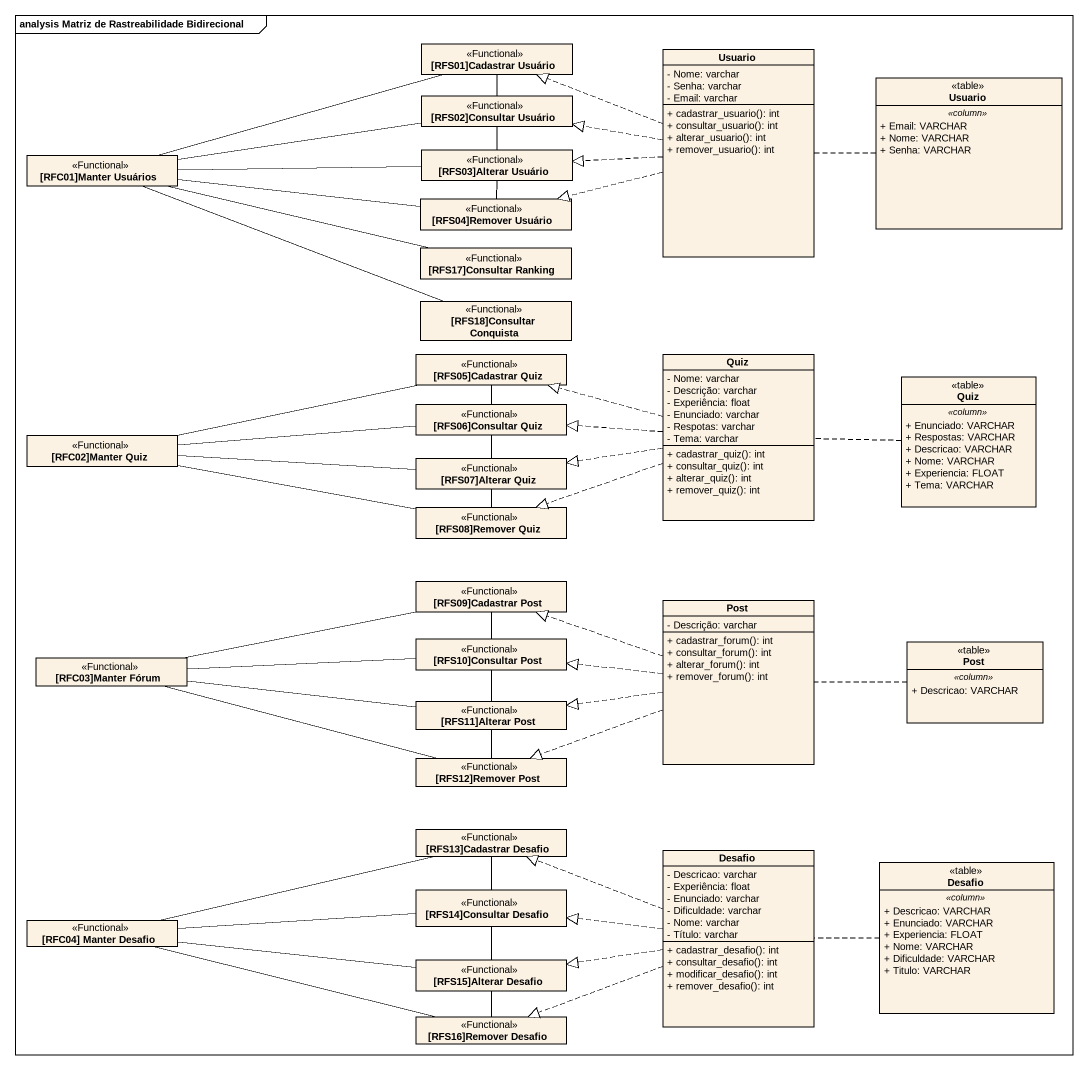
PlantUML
@startuml
mainframe analysis Matriz de Rastreabilidade Bidirecional
hide circle
hide empty members
skinparam classAttributeIconSize 0
class "[RFS01]Cadastrar Usuário" as RFS01_Cadastrar_Usuário <<Functional>>
class Usuario {
  - Nome: varchar
  - Senha: varchar
  - Email: varchar
  + cadastrar_usuario(): int
  + consultar_usuario(): int
  + alterar_usuario(): int
  + remover_usuario(): int
}
class "Usuario" as Usuario_2 <<table>> {
  .. <<column>> ..
  + Email: VARCHAR
  + Nome: VARCHAR
  + Senha: VARCHAR
}
class "[RFS02]Consultar Usuário" as RFS02_Consultar_Usuário <<Functional>>
class "[RFC01]Manter Usuários" as RFC01_Manter_Usuários <<Functional>>
class "[RFS03]Alterar Usuário" as RFS03_Alterar_Usuário <<Functional>>
class "[RFS04]Remover Usuário" as RFS04_Remover_Usuário <<Functional>>
class "[RFS17]Consultar Ranking" as RFS17_Consultar_Ranking <<Functional>>
class "[RFS18]Consultar Conquista" as RFS18_Consultar_Conquista <<Functional>>
class "[RFS05]Cadastrar Quiz" as RFS05_Cadastrar_Quiz <<Functional>>
class Quiz {
  - Nome: varchar
  - Descrição: varchar
  - Experiência: float
  - Enunciado: varchar
  - Respotas: varchar
  - Tema: varchar
  + cadastrar_quiz(): int
  + consultar_quiz(): int
  + alterar_quiz(): int
  + remover_quiz(): int
}
class "Quiz" as Quiz_2 <<table>> {
  .. <<column>> ..
  + Enunciado: VARCHAR
  + Respostas: VARCHAR
  + Descricao: VARCHAR
  + Nome: VARCHAR
  + Experiencia: FLOAT
  + Tema: VARCHAR
}
class "[RFS06]Consultar Quiz" as RFS06_Consultar_Quiz <<Functional>>
class "[RFC02]Manter Quiz" as RFC02_Manter_Quiz <<Functional>>
class "[RFS07]Alterar Quiz" as RFS07_Alterar_Quiz <<Functional>>
class "[RFS08]Remover Quiz" as RFS08_Remover_Quiz <<Functional>>
class "[RFS09]Cadastrar Post" as RFS09_Cadastrar_Post <<Functional>>
class "[RFS10]Consultar Post" as RFS10_Consultar_Post <<Functional>>
class Post {
  - Descrição: varchar
  + cadastrar_forum(): int
  + consultar_forum(): int
  + alterar_forum(): int
  + remover_forum(): int
}
class "[RFC03]Manter Fórum" as RFC03_Manter_Fórum <<Functional>>
class "Post" as Post_2 <<table>> {
  .. <<column>> ..
  + Descricao: VARCHAR
}
class "[RFS11]Alterar Post" as RFS11_Alterar_Post <<Functional>>
class "[RFS12]Remover Post" as RFS12_Remover_Post <<Functional>>
class "[RFS13]Cadastrar Desafio" as RFS13_Cadastrar_Desafio <<Functional>>
class Desafio {
  - Descricao: varchar
  - Experiência: float
  - Enunciado: varchar
  - Dificuldade: varchar
  - Nome: varchar
  - Título: varchar
  + cadastrar_desafio(): int
  + consultar_desafio(): int
  + modificar_desafio(): int
  + remover_desafio(): int
}
class "[RFS14]Consultar Desafio" as RFS14_Consultar_Desafio <<Functional>>
class "Desafio" as Desafio_2 <<table>> {
  .. <<column>> ..
  + Descricao: VARCHAR
  + Enunciado: VARCHAR
  + Experiencia: FLOAT
  + Nome: VARCHAR
  + Dificuldade: VARCHAR
  + Titulo: VARCHAR
}
class "[RFC04] Manter Desafio" as RFC04_Manter_Desafio <<Functional>>
class "[RFS15]Alterar Desafio" as RFS15_Alterar_Desafio <<Functional>>
class "[RFS16]Remover Desafio" as RFS16_Remover_Desafio <<Functional>>
RFS01_Cadastrar_Usuário -- RFS02_Consultar_Usuário
Usuario .left.|> RFS01_Cadastrar_Usuário
Usuario .left.|> RFS02_Consultar_Usuário
Usuario .left.|> RFS03_Alterar_Usuário
Usuario .left.|> RFS04_Remover_Usuário
Usuario_2 .left. Usuario
RFS02_Consultar_Usuário -- RFS03_Alterar_Usuário
RFC01_Manter_Usuários -right- RFS01_Cadastrar_Usuário
RFC01_Manter_Usuários -right- RFS02_Consultar_Usuário
RFC01_Manter_Usuários -right- RFS03_Alterar_Usuário
RFC01_Manter_Usuários -right- RFS04_Remover_Usuário
RFC01_Manter_Usuários -right- RFS17_Consultar_Ranking
RFC01_Manter_Usuários -right- RFS18_Consultar_Conquista
RFS03_Alterar_Usuário -- RFS04_Remover_Usuário
RFS05_Cadastrar_Quiz -- RFS06_Consultar_Quiz
Quiz .left.|> RFS05_Cadastrar_Quiz
Quiz .left.|> RFS06_Consultar_Quiz
Quiz .left.|> RFS07_Alterar_Quiz
Quiz .left.|> RFS08_Remover_Quiz
Quiz_2 .left. Quiz
RFS06_Consultar_Quiz -- RFS07_Alterar_Quiz
RFC02_Manter_Quiz -right- RFS05_Cadastrar_Quiz
RFC02_Manter_Quiz -right- RFS06_Consultar_Quiz
RFC02_Manter_Quiz -right- RFS07_Alterar_Quiz
RFC02_Manter_Quiz -right- RFS08_Remover_Quiz
RFS07_Alterar_Quiz -- RFS08_Remover_Quiz
RFS09_Cadastrar_Post -- RFS10_Consultar_Post
RFS10_Consultar_Post -- RFS11_Alterar_Post
Post .left.|> RFS09_Cadastrar_Post
Post .left.|> RFS10_Consultar_Post
Post .left.|> RFS11_Alterar_Post
Post .left.|> RFS12_Remover_Post
RFC03_Manter_Fórum -right- RFS09_Cadastrar_Post
RFC03_Manter_Fórum -right- RFS10_Consultar_Post
RFC03_Manter_Fórum -right- RFS11_Alterar_Post
RFC03_Manter_Fórum -right- RFS12_Remover_Post
Post_2 .left. Post
RFS11_Alterar_Post -- RFS12_Remover_Post
RFS13_Cadastrar_Desafio -- RFS14_Consultar_Desafio
Desafio .left.|> RFS13_Cadastrar_Desafio
Desafio .left.|> RFS14_Consultar_Desafio
Desafio .left.|> RFS15_Alterar_Desafio
Desafio .left.|> RFS16_Remover_Desafio
RFS14_Consultar_Desafio -- RFS15_Alterar_Desafio
Desafio_2 .left. Desafio
RFC04_Manter_Desafio -right- RFS13_Cadastrar_Desafio
RFC04_Manter_Desafio -right- RFS14_Consultar_Desafio
RFC04_Manter_Desafio -right- RFS15_Alterar_Desafio
RFC04_Manter_Desafio -right- RFS16_Remover_Desafio
RFS15_Alterar_Desafio -- RFS16_Remover_Desafio
@enduml
